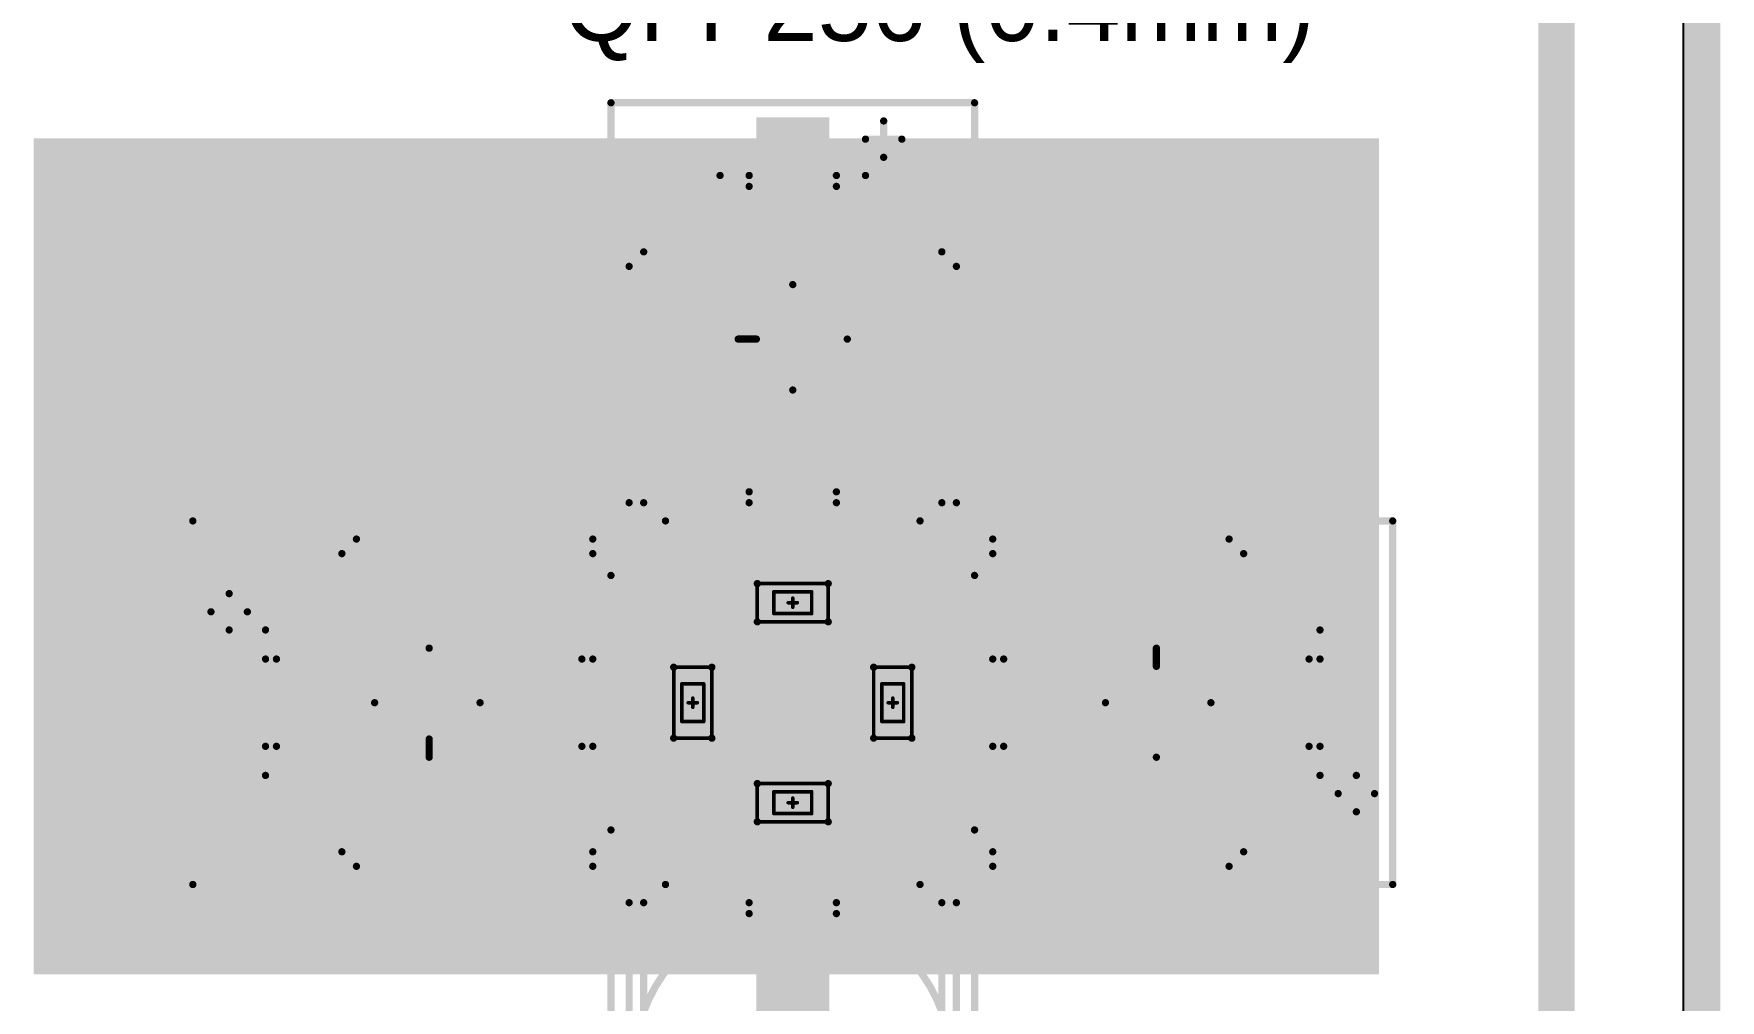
# Model space of a CAD drawing. Header units: millimetres. Extents: x 169 to 355, y 129 to 253.
# Drawn here: x 294.12 to 340.51, y 179.82 to 206.4 of the extents above; entities that cross this region are included whole.
import ezdxf

# ---------------------------------------------------------------- set-up
doc = ezdxf.new("R2010")
doc.units = ezdxf.units.MM
for name, color, linetype in [('BottomLayer', 5, 'Continuous'), ('BottomOverlay', 54, 'Continuous'), ('InternalPlane1', 76, 'Continuous'), ('Mechanical1', 6, 'Continuous'), ('Mechanical15', 56, 'Continuous'), ('TopLayer', 1, 'Continuous'), ('TopOverlay', 2, 'Continuous'), ('TopPaste', 8, 'Continuous'), ('TopSolder', 216, 'Continuous')]:
    doc.layers.add(name, color=color, linetype=linetype)

# ---------------------------------------------------------------- blocks, each defined once
blk = doc.blocks.new('A__CAP_8_10_1380')
at = {"layer": 'Mechanical1', "const_width": 0.2}
for points in [[(-4.5, 2), (-2.4, 4.1)], [(-2.4, 4.1), (4.5, 4.1)], [(4.5, -4.1), (4.5, 4.1)], [(-4.5, -2), (-4.5, 2)], [(-4.5, -2), (-2.4, -4.1)], [(-2.4, -4.1), (4.5, -4.1)]]:
    blk.add_lwpolyline(points, dxfattribs=at)
at = {"layer": 'Mechanical1', "const_width": 0.1}
for points in [[(-2.45, 4.1, 1), (-2.35, 4.1, 1)], [(-2.45, 4.1, 1), (-2.35, 4.1, 1)], [(4.45, 4.1, 1), (4.55, 4.1, 1)], [(4.45, 4.1, 1), (4.55, 4.1, 1)], [(-4.55, 2, 1), (-4.45, 2, 1)], [(-4.55, 2, 1), (-4.45, 2, 1)], [(-4.55, -2, 1), (-4.45, -2, 1)], [(-4.55, -2, 1), (-4.45, -2, 1)], [(-2.45, -4.1, 1), (-2.35, -4.1, 1)], [(-2.45, -4.1, 1), (-2.35, -4.1, 1)], [(4.45, -4.1, 1), (4.55, -4.1, 1)], [(4.45, -4.1, 1), (4.55, -4.1, 1)]]:
    blk.add_lwpolyline(points, format="xyb", close=True, dxfattribs=at)
at = {"layer": 'Mechanical15', "const_width": 0.2}
for points in [[(-6.5, 5), (6.5, 5)], [(-6.5, -5), (-6.5, 5)], [(6.5, -5), (6.5, 5)], [(0, -1), (0, 1.5)], [(-1.5, 0), (1.4, 0)], [(0, -1.5), (0, -1)], [(-6.5, -5), (6.5, -5)]]:
    blk.add_lwpolyline(points, dxfattribs=at)
at = {"layer": 'Mechanical15', "const_width": 0.1}
for points in [[(-6.55, 5, 1), (-6.45, 5, 1)], [(-6.55, 5, 1), (-6.45, 5, 1)], [(6.45, 5, 1), (6.55, 5, 1)], [(6.45, 5, 1), (6.55, 5, 1)], [(-0.05, 1.5, 1), (0.05, 1.5, 1)], [(-1.55, 0, 1), (-1.45, 0, 1)], [(1.35, 0, 1), (1.45, 0, 1)], [(-0.05, -1, 1), (0.05, -1, 1)], [(-0.05, -1, 1), (0.05, -1, 1)], [(-0.05, -1.5, 1), (0.05, -1.5, 1)], [(-6.55, -5, 1), (-6.45, -5, 1)], [(-6.55, -5, 1), (-6.45, -5, 1)], [(6.45, -5, 1), (6.55, -5, 1)], [(6.45, -5, 1), (6.55, -5, 1)]]:
    blk.add_lwpolyline(points, format="xyb", close=True, dxfattribs=at)
at = {"layer": 'TopLayer'}
for points in [[(-6, -0.9), (-1.5, -0.9), (-6, 0.9), (-1.5, 0.9)], [(1.5, -0.9), (6, -0.9), (1.5, 0.9), (6, 0.9)]]:
    blk.add_solid(points, dxfattribs=at)
at = {"layer": 'TopOverlay', "const_width": 0.2}
for points in [[(-4.5, 2), (-2, 4.5)], [(-2, 4.5), (4.5, 4.5)], [(4.5, 1.2), (4.5, 4.5)], [(-5.5, 2), (-5.5, 3)], [(-6, 2.5), (-5, 2.5)], [(-4.5, 1.2), (-4.5, 2)], [(-4.5, -2), (-4.5, -1.2)], [(4.5, -4.5), (4.5, -1.2)], [(-4.5, -2), (-2, -4.5)], [(-2, -4.5), (4.5, -4.5)]]:
    blk.add_lwpolyline(points, dxfattribs=at)
for points in [[(-4.2, 1.2, -0.754301), (4.2, 1.2)], [(4.2, -1.2, -0.754301), (-4.2, -1.2)]]:
    blk.add_lwpolyline(points, format="xyb", dxfattribs=at)
at = {"layer": 'TopOverlay', "const_width": 0.1}
for points in [[(-2.05, 4.5, 1), (-1.95, 4.5, 1)], [(-2.05, 4.5, 1), (-1.95, 4.5, 1)], [(4.45, 4.5, 1), (4.55, 4.5, 1)], [(4.45, 4.5, 1), (4.55, 4.5, 1)], [(-5.55, 3, 1), (-5.45, 3, 1)], [(-6.05, 2.5, 1), (-5.95, 2.5, 1)], [(-5.05, 2.5, 1), (-4.95, 2.5, 1)], [(-5.55, 2, 1), (-5.45, 2, 1)], [(-4.55, 2, 1), (-4.45, 2, 1)], [(-4.55, 2, 1), (-4.45, 2, 1)], [(-4.55, 1.2, 1), (-4.45, 1.2, 1)], [(-4.25, 1.2, 1), (-4.15, 1.2, 1)], [(4.15, 1.2, 1), (4.25, 1.2, 1)], [(4.45, 1.2, 1), (4.55, 1.2, 1)], [(-4.55, -1.2, 1), (-4.45, -1.2, 1)], [(-4.25, -1.2, 1), (-4.15, -1.2, 1)], [(4.15, -1.2, 1), (4.25, -1.2, 1)], [(4.45, -1.2, 1), (4.55, -1.2, 1)], [(-4.55, -2, 1), (-4.45, -2, 1)], [(-4.55, -2, 1), (-4.45, -2, 1)], [(-2.05, -4.5, 1), (-1.95, -4.5, 1)], [(-2.05, -4.5, 1), (-1.95, -4.5, 1)], [(4.45, -4.5, 1), (4.55, -4.5, 1)], [(4.45, -4.5, 1), (4.55, -4.5, 1)]]:
    blk.add_lwpolyline(points, format="xyb", close=True, dxfattribs=at)
at = {"layer": 'TopPaste'}
for points in [[(-6, -0.9), (-1.5, -0.9), (-6, 0.9), (-1.5, 0.9)], [(1.5, -0.9), (6, -0.9), (1.5, 0.9), (6, 0.9)]]:
    blk.add_solid(points, dxfattribs=at)
at = {"layer": 'TopSolder'}
for points in [[(-6.102, -1.002), (-1.398, -1.002), (-6.102, 1.002), (-1.398, 1.002)], [(1.398, -1.002), (6.102, -1.002), (1.398, 1.002), (6.102, 1.002)]]:
    blk.add_solid(points, dxfattribs=at)
blk = doc.blocks.new('A__CAP_8_10_1381')
at = {"layer": 'Mechanical1', "const_width": 0.2}
for points in [[(-2.4, 4.1), (-4.5, 2)], [(4.5, 4.1), (-2.4, 4.1)], [(4.5, 4.1), (4.5, -4.1)], [(-4.5, 2), (-4.5, -2)], [(-2.4, -4.1), (-4.5, -2)], [(4.5, -4.1), (-2.4, -4.1)]]:
    blk.add_lwpolyline(points, dxfattribs=at)
at = {"layer": 'Mechanical1', "const_width": 0.1}
for points in [[(-2.45, 4.1, 1), (-2.35, 4.1, 1)], [(-2.45, 4.1, 1), (-2.35, 4.1, 1)], [(4.45, 4.1, 1), (4.55, 4.1, 1)], [(4.45, 4.1, 1), (4.55, 4.1, 1)], [(-4.55, 2, 1), (-4.45, 2, 1)], [(-4.55, 2, 1), (-4.45, 2, 1)], [(-4.55, -2, 1), (-4.45, -2, 1)], [(-4.55, -2, 1), (-4.45, -2, 1)], [(-2.45, -4.1, 1), (-2.35, -4.1, 1)], [(-2.45, -4.1, 1), (-2.35, -4.1, 1)], [(4.45, -4.1, 1), (4.55, -4.1, 1)], [(4.45, -4.1, 1), (4.55, -4.1, 1)]]:
    blk.add_lwpolyline(points, format="xyb", close=True, dxfattribs=at)
at = {"layer": 'Mechanical15', "const_width": 0.2}
for points in [[(6.5, 5), (-6.5, 5)], [(-6.5, 5), (-6.5, -5)], [(6.5, 5), (6.5, -5)], [(0, 1.5), (0, -1)], [(1.4, 0), (-1.5, 0)], [(0, -1), (0, -1.5)], [(6.5, -5), (-6.5, -5)]]:
    blk.add_lwpolyline(points, dxfattribs=at)
at = {"layer": 'Mechanical15', "const_width": 0.1}
for points in [[(-6.55, 5, 1), (-6.45, 5, 1)], [(-6.55, 5, 1), (-6.45, 5, 1)], [(6.45, 5, 1), (6.55, 5, 1)], [(6.45, 5, 1), (6.55, 5, 1)], [(-0.05, 1.5, 1), (0.05, 1.5, 1)], [(-1.55, 0, 1), (-1.45, 0, 1)], [(1.35, 0, 1), (1.45, 0, 1)], [(-0.05, -1, 1), (0.05, -1, 1)], [(-0.05, -1, 1), (0.05, -1, 1)], [(-0.05, -1.5, 1), (0.05, -1.5, 1)], [(-6.55, -5, 1), (-6.45, -5, 1)], [(-6.55, -5, 1), (-6.45, -5, 1)], [(6.45, -5, 1), (6.55, -5, 1)], [(6.45, -5, 1), (6.55, -5, 1)]]:
    blk.add_lwpolyline(points, format="xyb", close=True, dxfattribs=at)
at = {"layer": 'TopLayer'}
for points in [[(-6, -0.9), (-1.5, -0.9), (-6, 0.9), (-1.5, 0.9)], [(1.5, -0.9), (6, -0.9), (1.5, 0.9), (6, 0.9)]]:
    blk.add_solid(points, dxfattribs=at)
at = {"layer": 'TopOverlay', "const_width": 0.2}
for points in [[(-2, 4.5), (-4.5, 2)], [(4.5, 4.5), (-2, 4.5)], [(4.5, 4.5), (4.5, 1.2)], [(-5.5, 3), (-5.5, 2)], [(-5, 2.5), (-6, 2.5)], [(-4.5, 2), (-4.5, 1.2)], [(-4.5, -1.2), (-4.5, -2)], [(4.5, -1.2), (4.5, -4.5)], [(-2, -4.5), (-4.5, -2)], [(4.5, -4.5), (-2, -4.5)]]:
    blk.add_lwpolyline(points, dxfattribs=at)
for points in [[(-4.2, 1.2, -0.754301), (4.2, 1.2)], [(4.2, -1.2, -0.754301), (-4.2, -1.2)]]:
    blk.add_lwpolyline(points, format="xyb", dxfattribs=at)
at = {"layer": 'TopOverlay', "const_width": 0.1}
for points in [[(-2.05, 4.5, 1), (-1.95, 4.5, 1)], [(-2.05, 4.5, 1), (-1.95, 4.5, 1)], [(4.45, 4.5, 1), (4.55, 4.5, 1)], [(4.45, 4.5, 1), (4.55, 4.5, 1)], [(-5.55, 3, 1), (-5.45, 3, 1)], [(-6.05, 2.5, 1), (-5.95, 2.5, 1)], [(-5.05, 2.5, 1), (-4.95, 2.5, 1)], [(-5.55, 2, 1), (-5.45, 2, 1)], [(-4.55, 2, 1), (-4.45, 2, 1)], [(-4.55, 2, 1), (-4.45, 2, 1)], [(-4.55, 1.2, 1), (-4.45, 1.2, 1)], [(-4.25, 1.2, 1), (-4.15, 1.2, 1)], [(4.15, 1.2, 1), (4.25, 1.2, 1)], [(4.45, 1.2, 1), (4.55, 1.2, 1)], [(-4.55, -1.2, 1), (-4.45, -1.2, 1)], [(-4.25, -1.2, 1), (-4.15, -1.2, 1)], [(4.15, -1.2, 1), (4.25, -1.2, 1)], [(4.45, -1.2, 1), (4.55, -1.2, 1)], [(-4.55, -2, 1), (-4.45, -2, 1)], [(-4.55, -2, 1), (-4.45, -2, 1)], [(-2.05, -4.5, 1), (-1.95, -4.5, 1)], [(-2.05, -4.5, 1), (-1.95, -4.5, 1)], [(4.45, -4.5, 1), (4.55, -4.5, 1)], [(4.45, -4.5, 1), (4.55, -4.5, 1)]]:
    blk.add_lwpolyline(points, format="xyb", close=True, dxfattribs=at)
at = {"layer": 'TopPaste'}
for points in [[(-6, -0.9), (-1.5, -0.9), (-6, 0.9), (-1.5, 0.9)], [(1.5, -0.9), (6, -0.9), (1.5, 0.9), (6, 0.9)]]:
    blk.add_solid(points, dxfattribs=at)
at = {"layer": 'TopSolder'}
for points in [[(-6.102, -1.002), (-1.398, -1.002), (-6.102, 1.002), (-1.398, 1.002)], [(1.398, -1.002), (6.102, -1.002), (1.398, 1.002), (6.102, 1.002)]]:
    blk.add_solid(points, dxfattribs=at)
blk = doc.blocks.new('A__CAP_8_10_1382')
at = {"layer": 'Mechanical1', "const_width": 0.2}
for points in [[(-4.5, 2), (-2.4, 4.1)], [(4.5, 4.1), (-2.4, 4.1)], [(4.5, -4.1), (4.5, 4.1)], [(-4.5, -2), (-4.5, 2)], [(-2.4, -4.1), (-4.5, -2)], [(4.5, -4.1), (-2.4, -4.1)]]:
    blk.add_lwpolyline(points, dxfattribs=at)
at = {"layer": 'Mechanical1', "const_width": 0.1}
for points in [[(-2.45, 4.1, 1), (-2.35, 4.1, 1)], [(-2.45, 4.1, 1), (-2.35, 4.1, 1)], [(4.45, 4.1, 1), (4.55, 4.1, 1)], [(4.45, 4.1, 1), (4.55, 4.1, 1)], [(-4.55, 2, 1), (-4.45, 2, 1)], [(-4.55, 2, 1), (-4.45, 2, 1)], [(-4.55, -2, 1), (-4.45, -2, 1)], [(-4.55, -2, 1), (-4.45, -2, 1)], [(-2.45, -4.1, 1), (-2.35, -4.1, 1)], [(-2.45, -4.1, 1), (-2.35, -4.1, 1)], [(4.45, -4.1, 1), (4.55, -4.1, 1)], [(4.45, -4.1, 1), (4.55, -4.1, 1)]]:
    blk.add_lwpolyline(points, format="xyb", close=True, dxfattribs=at)
at = {"layer": 'Mechanical15', "const_width": 0.2}
for points in [[(6.5, 5), (-6.5, 5)], [(-6.5, -5), (-6.5, 5)], [(6.5, -5), (6.5, 5)], [(0, -1), (0, 1.5)], [(1.4, 0), (-1.5, 0)], [(0, -1.5), (0, -1)], [(6.5, -5), (-6.5, -5)]]:
    blk.add_lwpolyline(points, dxfattribs=at)
at = {"layer": 'Mechanical15', "const_width": 0.1}
for points in [[(-6.55, 5, 1), (-6.45, 5, 1)], [(-6.55, 5, 1), (-6.45, 5, 1)], [(6.45, 5, 1), (6.55, 5, 1)], [(6.45, 5, 1), (6.55, 5, 1)], [(-0.05, 1.5, 1), (0.05, 1.5, 1)], [(-1.55, 0, 1), (-1.45, 0, 1)], [(1.35, 0, 1), (1.45, 0, 1)], [(-0.05, -1, 1), (0.05, -1, 1)], [(-0.05, -1, 1), (0.05, -1, 1)], [(-0.05, -1.5, 1), (0.05, -1.5, 1)], [(-6.55, -5, 1), (-6.45, -5, 1)], [(-6.55, -5, 1), (-6.45, -5, 1)], [(6.45, -5, 1), (6.55, -5, 1)], [(6.45, -5, 1), (6.55, -5, 1)]]:
    blk.add_lwpolyline(points, format="xyb", close=True, dxfattribs=at)
at = {"layer": 'TopLayer'}
for points in [[(-6, -0.9), (-1.5, -0.9), (-6, 0.9), (-1.5, 0.9)], [(1.5, -0.9), (6, -0.9), (1.5, 0.9), (6, 0.9)]]:
    blk.add_solid(points, dxfattribs=at)
at = {"layer": 'TopOverlay', "const_width": 0.2}
for points in [[(-4.5, 2), (-2, 4.5)], [(4.5, 4.5), (-2, 4.5)], [(4.5, 1.2), (4.5, 4.5)], [(-5.5, 2), (-5.5, 3)], [(-5, 2.5), (-6, 2.5)], [(-4.5, 1.2), (-4.5, 2)], [(-4.5, -2), (-4.5, -1.2)], [(4.5, -4.5), (4.5, -1.2)], [(-2, -4.5), (-4.5, -2)], [(4.5, -4.5), (-2, -4.5)]]:
    blk.add_lwpolyline(points, dxfattribs=at)
for points in [[(-4.2, 1.2, -0.754301), (4.2, 1.2)], [(4.2, -1.2, -0.754301), (-4.2, -1.2)]]:
    blk.add_lwpolyline(points, format="xyb", dxfattribs=at)
at = {"layer": 'TopOverlay', "const_width": 0.1}
for points in [[(-2.05, 4.5, 1), (-1.95, 4.5, 1)], [(-2.05, 4.5, 1), (-1.95, 4.5, 1)], [(4.45, 4.5, 1), (4.55, 4.5, 1)], [(4.45, 4.5, 1), (4.55, 4.5, 1)], [(-5.55, 3, 1), (-5.45, 3, 1)], [(-6.05, 2.5, 1), (-5.95, 2.5, 1)], [(-5.05, 2.5, 1), (-4.95, 2.5, 1)], [(-5.55, 2, 1), (-5.45, 2, 1)], [(-4.55, 2, 1), (-4.45, 2, 1)], [(-4.55, 2, 1), (-4.45, 2, 1)], [(-4.55, 1.2, 1), (-4.45, 1.2, 1)], [(-4.25, 1.2, 1), (-4.15, 1.2, 1)], [(4.15, 1.2, 1), (4.25, 1.2, 1)], [(4.45, 1.2, 1), (4.55, 1.2, 1)], [(-4.55, -1.2, 1), (-4.45, -1.2, 1)], [(-4.25, -1.2, 1), (-4.15, -1.2, 1)], [(4.15, -1.2, 1), (4.25, -1.2, 1)], [(4.45, -1.2, 1), (4.55, -1.2, 1)], [(-4.55, -2, 1), (-4.45, -2, 1)], [(-4.55, -2, 1), (-4.45, -2, 1)], [(-2.05, -4.5, 1), (-1.95, -4.5, 1)], [(-2.05, -4.5, 1), (-1.95, -4.5, 1)], [(4.45, -4.5, 1), (4.55, -4.5, 1)], [(4.45, -4.5, 1), (4.55, -4.5, 1)]]:
    blk.add_lwpolyline(points, format="xyb", close=True, dxfattribs=at)
at = {"layer": 'TopPaste'}
for points in [[(-6, -0.9), (-1.5, -0.9), (-6, 0.9), (-1.5, 0.9)], [(1.5, -0.9), (6, -0.9), (1.5, 0.9), (6, 0.9)]]:
    blk.add_solid(points, dxfattribs=at)
at = {"layer": 'TopSolder'}
for points in [[(-6.102, -1.002), (-1.398, -1.002), (-6.102, 1.002), (-1.398, 1.002)], [(1.398, -1.002), (6.102, -1.002), (1.398, 1.002), (6.102, 1.002)]]:
    blk.add_solid(points, dxfattribs=at)
blk = doc.blocks.new('A__CAP_8_10_1609')
at = {"layer": 'Mechanical1', "const_width": 0.2}
for points in [[(-2.4, 4.1), (-4.5, 2)], [(-2.4, 4.1), (4.5, 4.1)], [(4.5, 4.1), (4.5, -4.1)], [(-4.5, 2), (-4.5, -2)], [(-4.5, -2), (-2.4, -4.1)], [(-2.4, -4.1), (4.5, -4.1)]]:
    blk.add_lwpolyline(points, dxfattribs=at)
at = {"layer": 'Mechanical1', "const_width": 0.1}
for points in [[(-2.45, 4.1, 1), (-2.35, 4.1, 1)], [(-2.45, 4.1, 1), (-2.35, 4.1, 1)], [(4.45, 4.1, 1), (4.55, 4.1, 1)], [(4.45, 4.1, 1), (4.55, 4.1, 1)], [(-4.55, 2, 1), (-4.45, 2, 1)], [(-4.55, 2, 1), (-4.45, 2, 1)], [(-4.55, -2, 1), (-4.45, -2, 1)], [(-4.55, -2, 1), (-4.45, -2, 1)], [(-2.45, -4.1, 1), (-2.35, -4.1, 1)], [(-2.45, -4.1, 1), (-2.35, -4.1, 1)], [(4.45, -4.1, 1), (4.55, -4.1, 1)], [(4.45, -4.1, 1), (4.55, -4.1, 1)]]:
    blk.add_lwpolyline(points, format="xyb", close=True, dxfattribs=at)
at = {"layer": 'Mechanical15', "const_width": 0.2}
for points in [[(-6.5, 5), (6.5, 5)], [(-6.5, 5), (-6.5, -5)], [(6.5, 5), (6.5, -5)], [(0, 1.5), (0, -1)], [(-1.5, 0), (1.4, 0)], [(0, -1), (0, -1.5)], [(-6.5, -5), (6.5, -5)]]:
    blk.add_lwpolyline(points, dxfattribs=at)
at = {"layer": 'Mechanical15', "const_width": 0.1}
for points in [[(-6.55, 5, 1), (-6.45, 5, 1)], [(-6.55, 5, 1), (-6.45, 5, 1)], [(6.45, 5, 1), (6.55, 5, 1)], [(6.45, 5, 1), (6.55, 5, 1)], [(-0.05, 1.5, 1), (0.05, 1.5, 1)], [(-1.55, 0, 1), (-1.45, 0, 1)], [(1.35, 0, 1), (1.45, 0, 1)], [(-0.05, -1, 1), (0.05, -1, 1)], [(-0.05, -1, 1), (0.05, -1, 1)], [(-0.05, -1.5, 1), (0.05, -1.5, 1)], [(-6.55, -5, 1), (-6.45, -5, 1)], [(-6.55, -5, 1), (-6.45, -5, 1)], [(6.45, -5, 1), (6.55, -5, 1)], [(6.45, -5, 1), (6.55, -5, 1)]]:
    blk.add_lwpolyline(points, format="xyb", close=True, dxfattribs=at)
at = {"layer": 'TopLayer'}
for points in [[(-6, -0.9), (-1.5, -0.9), (-6, 0.9), (-1.5, 0.9)], [(1.5, -0.9), (6, -0.9), (1.5, 0.9), (6, 0.9)]]:
    blk.add_solid(points, dxfattribs=at)
at = {"layer": 'TopOverlay', "const_width": 0.2}
for points in [[(-2, 4.5), (-4.5, 2)], [(-2, 4.5), (4.5, 4.5)], [(4.5, 4.5), (4.5, 1.2)], [(-5.5, 3), (-5.5, 2)], [(-6, 2.5), (-5, 2.5)], [(-4.5, 2), (-4.5, 1.2)], [(-4.5, -1.2), (-4.5, -2)], [(4.5, -1.2), (4.5, -4.5)], [(-4.5, -2), (-2, -4.5)], [(-2, -4.5), (4.5, -4.5)]]:
    blk.add_lwpolyline(points, dxfattribs=at)
for points in [[(-4.2, 1.2, -0.754301), (4.2, 1.2)], [(4.2, -1.2, -0.754301), (-4.2, -1.2)]]:
    blk.add_lwpolyline(points, format="xyb", dxfattribs=at)
at = {"layer": 'TopOverlay', "const_width": 0.1}
for points in [[(-2.05, 4.5, 1), (-1.95, 4.5, 1)], [(-2.05, 4.5, 1), (-1.95, 4.5, 1)], [(4.45, 4.5, 1), (4.55, 4.5, 1)], [(4.45, 4.5, 1), (4.55, 4.5, 1)], [(-5.55, 3, 1), (-5.45, 3, 1)], [(-6.05, 2.5, 1), (-5.95, 2.5, 1)], [(-5.05, 2.5, 1), (-4.95, 2.5, 1)], [(-5.55, 2, 1), (-5.45, 2, 1)], [(-4.55, 2, 1), (-4.45, 2, 1)], [(-4.55, 2, 1), (-4.45, 2, 1)], [(-4.55, 1.2, 1), (-4.45, 1.2, 1)], [(-4.25, 1.2, 1), (-4.15, 1.2, 1)], [(4.15, 1.2, 1), (4.25, 1.2, 1)], [(4.45, 1.2, 1), (4.55, 1.2, 1)], [(-4.55, -1.2, 1), (-4.45, -1.2, 1)], [(-4.25, -1.2, 1), (-4.15, -1.2, 1)], [(4.15, -1.2, 1), (4.25, -1.2, 1)], [(4.45, -1.2, 1), (4.55, -1.2, 1)], [(-4.55, -2, 1), (-4.45, -2, 1)], [(-4.55, -2, 1), (-4.45, -2, 1)], [(-2.05, -4.5, 1), (-1.95, -4.5, 1)], [(-2.05, -4.5, 1), (-1.95, -4.5, 1)], [(4.45, -4.5, 1), (4.55, -4.5, 1)], [(4.45, -4.5, 1), (4.55, -4.5, 1)]]:
    blk.add_lwpolyline(points, format="xyb", close=True, dxfattribs=at)
at = {"layer": 'TopPaste'}
for points in [[(-6, -0.9), (-1.5, -0.9), (-6, 0.9), (-1.5, 0.9)], [(1.5, -0.9), (6, -0.9), (1.5, 0.9), (6, 0.9)]]:
    blk.add_solid(points, dxfattribs=at)
at = {"layer": 'TopSolder'}
for points in [[(-6.102, -1.002), (-1.398, -1.002), (-6.102, 1.002), (-1.398, 1.002)], [(1.398, -1.002), (6.102, -1.002), (1.398, 1.002), (6.102, 1.002)]]:
    blk.add_solid(points, dxfattribs=at)
blk = doc.blocks.new('R0402_1619')
at = {"layer": 'Mechanical1', "const_width": 0.1}
for points in [[(-0.52, 0.3), (0.52, 0.3)], [(-0.52, 0.3), (-0.52, -0.3)], [(0.52, 0.3), (0.52, -0.3)], [(-0.52, -0.3), (0.52, -0.3)]]:
    blk.add_lwpolyline(points, dxfattribs=at)
at = {"layer": 'Mechanical1', "const_width": 0.05}
for points in [[(-0.545, 0.3, 1), (-0.495, 0.3, 1)], [(-0.545, 0.3, 1), (-0.495, 0.3, 1)], [(0.495, 0.3, 1), (0.545, 0.3, 1)], [(0.495, 0.3, 1), (0.545, 0.3, 1)], [(-0.545, -0.3, 1), (-0.495, -0.3, 1)], [(-0.545, -0.3, 1), (-0.495, -0.3, 1)], [(0.495, -0.3, 1), (0.545, -0.3, 1)], [(0.495, -0.3, 1), (0.545, -0.3, 1)]]:
    blk.add_lwpolyline(points, format="xyb", close=True, dxfattribs=at)
at = {"layer": 'Mechanical15', "const_width": 0.1}
for points in [[(-0.975, 0.525), (0.975, 0.525)], [(-0.975, 0.525), (-0.975, -0.525)], [(0.975, 0.525), (0.975, -0.525)], [(-0.125, 0), (0.125, 0)], [(0, 0.125), (0, -0.125)], [(-0.975, -0.525), (0.975, -0.525)]]:
    blk.add_lwpolyline(points, dxfattribs=at)
at = {"layer": 'Mechanical15', "const_width": 0.05}
for points in [[(-1, 0.525, 1), (-0.95, 0.525, 1)], [(-1, 0.525, 1), (-0.95, 0.525, 1)], [(0.95, 0.525, 1), (1, 0.525, 1)], [(0.95, 0.525, 1), (1, 0.525, 1)], [(-0.15, 0, 1), (-0.1, 0, 1)], [(-0.025, 0.125, 1), (0.025, 0.125, 1)], [(0.1, 0, 1), (0.15, 0, 1)], [(-0.025, -0.125, 1), (0.025, -0.125, 1)], [(-1, -0.525, 1), (-0.95, -0.525, 1)], [(-1, -0.525, 1), (-0.95, -0.525, 1)], [(0.95, -0.525, 1), (1, -0.525, 1)], [(0.95, -0.525, 1), (1, -0.525, 1)]]:
    blk.add_lwpolyline(points, format="xyb", close=True, dxfattribs=at)
at = {"layer": 'TopLayer'}
for points in [[(-0.75, 0.3), (-0.75, -0.3), (-0.25, 0.3), (-0.25, -0.3)], [(0.25, 0.3), (0.25, -0.3), (0.75, 0.3), (0.75, -0.3)]]:
    blk.add_solid(points, dxfattribs=at)
at = {"layer": 'TopOverlay', "const_width": 0.2}
for points in [[(-0.975, 0.525), (-0.975, -0.525)], [(-0.975, 0.525), (0.975, 0.525)], [(0.975, 0.525), (0.975, -0.525)], [(-0.975, -0.525), (0.975, -0.525)]]:
    blk.add_lwpolyline(points, dxfattribs=at)
at = {"layer": 'TopOverlay', "const_width": 0.1}
for points in [[(-1.025, 0.525, 1), (-0.925, 0.525, 1)], [(-1.025, 0.525, 1), (-0.925, 0.525, 1)], [(0.925, 0.525, 1), (1.025, 0.525, 1)], [(0.925, 0.525, 1), (1.025, 0.525, 1)], [(-1.025, -0.525, 1), (-0.925, -0.525, 1)], [(-1.025, -0.525, 1), (-0.925, -0.525, 1)], [(0.925, -0.525, 1), (1.025, -0.525, 1)], [(0.925, -0.525, 1), (1.025, -0.525, 1)]]:
    blk.add_lwpolyline(points, format="xyb", close=True, dxfattribs=at)
at = {"layer": 'TopPaste'}
for points in [[(-0.75, 0.3), (-0.75, -0.3), (-0.25, 0.3), (-0.25, -0.3)], [(0.25, 0.3), (0.25, -0.3), (0.75, 0.3), (0.75, -0.3)]]:
    blk.add_solid(points, dxfattribs=at)
at = {"layer": 'TopSolder'}
for points in [[(-0.852, 0.402), (-0.852, -0.402), (-0.148, 0.402), (-0.148, -0.402)], [(0.148, 0.402), (0.148, -0.402), (0.852, 0.402), (0.852, -0.402)]]:
    blk.add_solid(points, dxfattribs=at)
blk = doc.blocks.new('R0402_1620')
at = {"layer": 'Mechanical1', "const_width": 0.1}
for points in [[(-0.52, 0.3), (0.52, 0.3)], [(-0.52, 0.3), (-0.52, -0.3)], [(0.52, 0.3), (0.52, -0.3)], [(-0.52, -0.3), (0.52, -0.3)]]:
    blk.add_lwpolyline(points, dxfattribs=at)
at = {"layer": 'Mechanical1', "const_width": 0.05}
for points in [[(-0.545, 0.3, 1), (-0.495, 0.3, 1)], [(-0.545, 0.3, 1), (-0.495, 0.3, 1)], [(0.495, 0.3, 1), (0.545, 0.3, 1)], [(0.495, 0.3, 1), (0.545, 0.3, 1)], [(-0.545, -0.3, 1), (-0.495, -0.3, 1)], [(-0.545, -0.3, 1), (-0.495, -0.3, 1)], [(0.495, -0.3, 1), (0.545, -0.3, 1)], [(0.495, -0.3, 1), (0.545, -0.3, 1)]]:
    blk.add_lwpolyline(points, format="xyb", close=True, dxfattribs=at)
at = {"layer": 'Mechanical15', "const_width": 0.1}
for points in [[(-0.975, 0.525), (0.975, 0.525)], [(-0.975, 0.525), (-0.975, -0.525)], [(0.975, 0.525), (0.975, -0.525)], [(-0.125, 0), (0.125, 0)], [(0, 0.125), (0, -0.125)], [(-0.975, -0.525), (0.975, -0.525)]]:
    blk.add_lwpolyline(points, dxfattribs=at)
at = {"layer": 'Mechanical15', "const_width": 0.05}
for points in [[(-1, 0.525, 1), (-0.95, 0.525, 1)], [(-1, 0.525, 1), (-0.95, 0.525, 1)], [(0.95, 0.525, 1), (1, 0.525, 1)], [(0.95, 0.525, 1), (1, 0.525, 1)], [(-0.15, 0, 1), (-0.1, 0, 1)], [(-0.025, 0.125, 1), (0.025, 0.125, 1)], [(0.1, 0, 1), (0.15, 0, 1)], [(-0.025, -0.125, 1), (0.025, -0.125, 1)], [(-1, -0.525, 1), (-0.95, -0.525, 1)], [(-1, -0.525, 1), (-0.95, -0.525, 1)], [(0.95, -0.525, 1), (1, -0.525, 1)], [(0.95, -0.525, 1), (1, -0.525, 1)]]:
    blk.add_lwpolyline(points, format="xyb", close=True, dxfattribs=at)
at = {"layer": 'TopLayer'}
for points in [[(-0.75, 0.3), (-0.75, -0.3), (-0.25, 0.3), (-0.25, -0.3)], [(0.25, 0.3), (0.25, -0.3), (0.75, 0.3), (0.75, -0.3)]]:
    blk.add_solid(points, dxfattribs=at)
at = {"layer": 'TopOverlay', "const_width": 0.2}
for points in [[(-0.975, 0.525), (-0.975, -0.525)], [(-0.975, 0.525), (0.975, 0.525)], [(0.975, 0.525), (0.975, -0.525)], [(-0.975, -0.525), (0.975, -0.525)]]:
    blk.add_lwpolyline(points, dxfattribs=at)
at = {"layer": 'TopOverlay', "const_width": 0.1}
for points in [[(-1.025, 0.525, 1), (-0.925, 0.525, 1)], [(-1.025, 0.525, 1), (-0.925, 0.525, 1)], [(0.925, 0.525, 1), (1.025, 0.525, 1)], [(0.925, 0.525, 1), (1.025, 0.525, 1)], [(-1.025, -0.525, 1), (-0.925, -0.525, 1)], [(-1.025, -0.525, 1), (-0.925, -0.525, 1)], [(0.925, -0.525, 1), (1.025, -0.525, 1)], [(0.925, -0.525, 1), (1.025, -0.525, 1)]]:
    blk.add_lwpolyline(points, format="xyb", close=True, dxfattribs=at)
at = {"layer": 'TopPaste'}
for points in [[(-0.75, 0.3), (-0.75, -0.3), (-0.25, 0.3), (-0.25, -0.3)], [(0.25, 0.3), (0.25, -0.3), (0.75, 0.3), (0.75, -0.3)]]:
    blk.add_solid(points, dxfattribs=at)
at = {"layer": 'TopSolder'}
for points in [[(-0.852, 0.402), (-0.852, -0.402), (-0.148, 0.402), (-0.148, -0.402)], [(0.148, 0.402), (0.148, -0.402), (0.852, 0.402), (0.852, -0.402)]]:
    blk.add_solid(points, dxfattribs=at)
blk = doc.blocks.new('R0402_1621')
at = {"layer": 'Mechanical1', "const_width": 0.1}
for points in [[(0.52, 0.3), (-0.52, 0.3)], [(-0.52, 0.3), (-0.52, -0.3)], [(0.52, 0.3), (0.52, -0.3)], [(0.52, -0.3), (-0.52, -0.3)]]:
    blk.add_lwpolyline(points, dxfattribs=at)
at = {"layer": 'Mechanical1', "const_width": 0.05}
for points in [[(-0.545, 0.3, 1), (-0.495, 0.3, 1)], [(-0.545, 0.3, 1), (-0.495, 0.3, 1)], [(0.495, 0.3, 1), (0.545, 0.3, 1)], [(0.495, 0.3, 1), (0.545, 0.3, 1)], [(-0.545, -0.3, 1), (-0.495, -0.3, 1)], [(-0.545, -0.3, 1), (-0.495, -0.3, 1)], [(0.495, -0.3, 1), (0.545, -0.3, 1)], [(0.495, -0.3, 1), (0.545, -0.3, 1)]]:
    blk.add_lwpolyline(points, format="xyb", close=True, dxfattribs=at)
at = {"layer": 'Mechanical15', "const_width": 0.1}
for points in [[(0.975, 0.525), (-0.975, 0.525)], [(-0.975, 0.525), (-0.975, -0.525)], [(0.975, 0.525), (0.975, -0.525)], [(0.125, 0), (-0.125, 0)], [(0, 0.125), (0, -0.125)], [(0.975, -0.525), (-0.975, -0.525)]]:
    blk.add_lwpolyline(points, dxfattribs=at)
at = {"layer": 'Mechanical15', "const_width": 0.05}
for points in [[(-1, 0.525, 1), (-0.95, 0.525, 1)], [(-1, 0.525, 1), (-0.95, 0.525, 1)], [(0.95, 0.525, 1), (1, 0.525, 1)], [(0.95, 0.525, 1), (1, 0.525, 1)], [(-0.15, 0, 1), (-0.1, 0, 1)], [(-0.025, 0.125, 1), (0.025, 0.125, 1)], [(0.1, 0, 1), (0.15, 0, 1)], [(-0.025, -0.125, 1), (0.025, -0.125, 1)], [(-1, -0.525, 1), (-0.95, -0.525, 1)], [(-1, -0.525, 1), (-0.95, -0.525, 1)], [(0.95, -0.525, 1), (1, -0.525, 1)], [(0.95, -0.525, 1), (1, -0.525, 1)]]:
    blk.add_lwpolyline(points, format="xyb", close=True, dxfattribs=at)
at = {"layer": 'TopLayer'}
for points in [[(-0.75, 0.3), (-0.75, -0.3), (-0.25, 0.3), (-0.25, -0.3)], [(0.25, 0.3), (0.25, -0.3), (0.75, 0.3), (0.75, -0.3)]]:
    blk.add_solid(points, dxfattribs=at)
at = {"layer": 'TopOverlay', "const_width": 0.2}
for points in [[(-0.975, 0.525), (-0.975, -0.525)], [(0.975, 0.525), (-0.975, 0.525)], [(0.975, 0.525), (0.975, -0.525)], [(0.975, -0.525), (-0.975, -0.525)]]:
    blk.add_lwpolyline(points, dxfattribs=at)
at = {"layer": 'TopOverlay', "const_width": 0.1}
for points in [[(-1.025, 0.525, 1), (-0.925, 0.525, 1)], [(-1.025, 0.525, 1), (-0.925, 0.525, 1)], [(0.925, 0.525, 1), (1.025, 0.525, 1)], [(0.925, 0.525, 1), (1.025, 0.525, 1)], [(-1.025, -0.525, 1), (-0.925, -0.525, 1)], [(-1.025, -0.525, 1), (-0.925, -0.525, 1)], [(0.925, -0.525, 1), (1.025, -0.525, 1)], [(0.925, -0.525, 1), (1.025, -0.525, 1)]]:
    blk.add_lwpolyline(points, format="xyb", close=True, dxfattribs=at)
at = {"layer": 'TopPaste'}
for points in [[(-0.75, 0.3), (-0.75, -0.3), (-0.25, 0.3), (-0.25, -0.3)], [(0.25, 0.3), (0.25, -0.3), (0.75, 0.3), (0.75, -0.3)]]:
    blk.add_solid(points, dxfattribs=at)
at = {"layer": 'TopSolder'}
for points in [[(-0.852, 0.402), (-0.852, -0.402), (-0.148, 0.402), (-0.148, -0.402)], [(0.148, 0.402), (0.148, -0.402), (0.852, 0.402), (0.852, -0.402)]]:
    blk.add_solid(points, dxfattribs=at)
blk = doc.blocks.new('R0402_1622')
at = {"layer": 'Mechanical1', "const_width": 0.1}
for points in [[(-0.52, 0.3), (0.52, 0.3)], [(-0.52, -0.3), (-0.52, 0.3)], [(0.52, -0.3), (0.52, 0.3)], [(-0.52, -0.3), (0.52, -0.3)]]:
    blk.add_lwpolyline(points, dxfattribs=at)
at = {"layer": 'Mechanical1', "const_width": 0.05}
for points in [[(-0.545, 0.3, 1), (-0.495, 0.3, 1)], [(-0.545, 0.3, 1), (-0.495, 0.3, 1)], [(0.495, 0.3, 1), (0.545, 0.3, 1)], [(0.495, 0.3, 1), (0.545, 0.3, 1)], [(-0.545, -0.3, 1), (-0.495, -0.3, 1)], [(-0.545, -0.3, 1), (-0.495, -0.3, 1)], [(0.495, -0.3, 1), (0.545, -0.3, 1)], [(0.495, -0.3, 1), (0.545, -0.3, 1)]]:
    blk.add_lwpolyline(points, format="xyb", close=True, dxfattribs=at)
at = {"layer": 'Mechanical15', "const_width": 0.1}
for points in [[(-0.975, 0.525), (0.975, 0.525)], [(-0.975, -0.525), (-0.975, 0.525)], [(0.975, -0.525), (0.975, 0.525)], [(-0.125, 0), (0.125, 0)], [(0, -0.125), (0, 0.125)], [(-0.975, -0.525), (0.975, -0.525)]]:
    blk.add_lwpolyline(points, dxfattribs=at)
at = {"layer": 'Mechanical15', "const_width": 0.05}
for points in [[(-1, 0.525, 1), (-0.95, 0.525, 1)], [(-1, 0.525, 1), (-0.95, 0.525, 1)], [(0.95, 0.525, 1), (1, 0.525, 1)], [(0.95, 0.525, 1), (1, 0.525, 1)], [(-0.15, 0, 1), (-0.1, 0, 1)], [(-0.025, 0.125, 1), (0.025, 0.125, 1)], [(0.1, 0, 1), (0.15, 0, 1)], [(-0.025, -0.125, 1), (0.025, -0.125, 1)], [(-1, -0.525, 1), (-0.95, -0.525, 1)], [(-1, -0.525, 1), (-0.95, -0.525, 1)], [(0.95, -0.525, 1), (1, -0.525, 1)], [(0.95, -0.525, 1), (1, -0.525, 1)]]:
    blk.add_lwpolyline(points, format="xyb", close=True, dxfattribs=at)
at = {"layer": 'TopLayer'}
for points in [[(-0.75, 0.3), (-0.75, -0.3), (-0.25, 0.3), (-0.25, -0.3)], [(0.25, 0.3), (0.25, -0.3), (0.75, 0.3), (0.75, -0.3)]]:
    blk.add_solid(points, dxfattribs=at)
at = {"layer": 'TopOverlay', "const_width": 0.2}
for points in [[(-0.975, -0.525), (-0.975, 0.525)], [(-0.975, 0.525), (0.975, 0.525)], [(0.975, -0.525), (0.975, 0.525)], [(-0.975, -0.525), (0.975, -0.525)]]:
    blk.add_lwpolyline(points, dxfattribs=at)
at = {"layer": 'TopOverlay', "const_width": 0.1}
for points in [[(-1.025, 0.525, 1), (-0.925, 0.525, 1)], [(-1.025, 0.525, 1), (-0.925, 0.525, 1)], [(0.925, 0.525, 1), (1.025, 0.525, 1)], [(0.925, 0.525, 1), (1.025, 0.525, 1)], [(-1.025, -0.525, 1), (-0.925, -0.525, 1)], [(-1.025, -0.525, 1), (-0.925, -0.525, 1)], [(0.925, -0.525, 1), (1.025, -0.525, 1)], [(0.925, -0.525, 1), (1.025, -0.525, 1)]]:
    blk.add_lwpolyline(points, format="xyb", close=True, dxfattribs=at)
at = {"layer": 'TopPaste'}
for points in [[(-0.75, 0.3), (-0.75, -0.3), (-0.25, 0.3), (-0.25, -0.3)], [(0.25, 0.3), (0.25, -0.3), (0.75, 0.3), (0.75, -0.3)]]:
    blk.add_solid(points, dxfattribs=at)
at = {"layer": 'TopSolder'}
for points in [[(-0.852, 0.402), (-0.852, -0.402), (-0.148, 0.402), (-0.148, -0.402)], [(0.148, 0.402), (0.148, -0.402), (0.852, 0.402), (0.852, -0.402)]]:
    blk.add_solid(points, dxfattribs=at)

msp = doc.modelspace()

# ---------------------------------------------------------------- linework, layer by layer
at = {"layer": 'BottomLayer', "const_width": 1}
msp.add_lwpolyline([(336, 134), (336, 246)], dxfattribs=at)
at = {"layer": 'BottomOverlay'}
msp.add_solid([(294.125, 180.525), (331.125, 180.525), (294.125, 203.525), (331.125, 203.525)], dxfattribs=at)
at = {"layer": 'InternalPlane1'}
msp.add_line((339.49, 249.49), (339.49, 130.51), dxfattribs=at)
at = {"layer": 'InternalPlane1', "const_width": 1.016}
msp.add_lwpolyline([(340, 130), (340, 250)], dxfattribs=at)
at = {"layer": 'Mechanical15', "const_width": 0.5}
msp.add_lwpolyline([(340, 130), (340, 250)], dxfattribs=at)
at = {"layer": 'TopLayer', "const_width": 1}
msp.add_lwpolyline([(336, 134), (336, 246)], dxfattribs=at)

# ---------------------------------------------------------------- block references
for name, p, rotation in [('A__CAP_8_10_1382', (315, 198), 270), ('A__CAP_8_10_1381', (325, 188), 180), ('R0402_1622', (315, 190.75), 360), ('R0402_1619', (312.25, 188), 90), ('R0402_1620', (317.75, 188), 90), ('R0402_1621', (315, 185.25), 180), ('A__CAP_8_10_1609', (315, 178), 90)]:
    msp.add_blockref(name, p, dxfattribs=dict(rotation=rotation))
msp.add_blockref('A__CAP_8_10_1380', (305, 188))

# ---------------------------------------------------------------- texts
at = {"layer": 'TopLayer'}
msp.add_text('QFP256 (0.4mm)', height=2, dxfattribs=at).set_placement((308.7, 206.2))
at = {"layer": 'TopSolder'}
msp.add_text('QFP256 (0.4mm)', height=2, dxfattribs=at).set_placement((308.7, 206.2))

doc.saveas('drawing.dxf')
